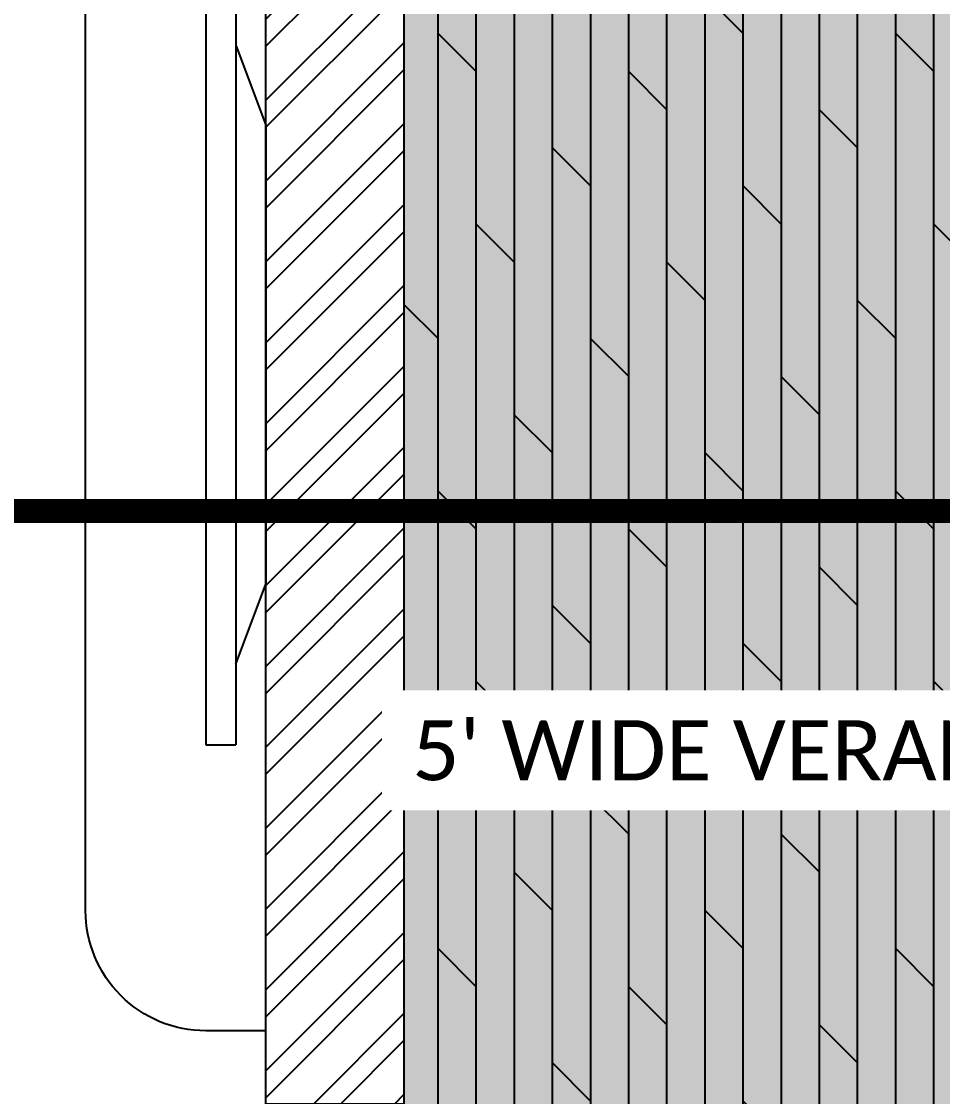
# Model space of a CAD drawing. Header units: millimetres. Extents: x -620 to 116137, y -21481 to 17722.
# Drawn here: x 11483 to 13017, y 10232 to 12023 of the extents above; entities that cross this region are included whole.
import ezdxf

# ---------------------------------------------------------------- set-up
doc = ezdxf.new("R2010")
doc.units = ezdxf.units.MM
doc.header["$LTSCALE"] = 150
doc.linetypes.add('1625E_Roof Plan$0$DASHED', pattern=[0.75, 0.5, -0.25])
for name, color, linetype in [('1625_East Villa$0$ad-Furniture', 8, 'Continuous'), ('1625_East Villa$0$ad-Text main', 7, 'Continuous'), ('1625_East Villa$0$ad-Wall', 240, 'Continuous'), ('1625_East Villa$0$ad-Wall hatch', 8, 'Continuous')]:
    doc.layers.add(name, color=color, linetype=linetype)
doc.layers.add('1625_East Villa$0$ad-Verandah', color=7, linetype='Continuous', true_color=0xa57c52)
doc.layers.add('1625E_Roof Plan$0$ad-Secondary Roof', color=6, linetype='Continuous', true_color=0xff00ff)
doc.styles.add('1625_East Villa$1$Standard', font='calibril.ttf')

# ---------------------------------------------------------------- blocks, each defined once
blk = doc.blocks.new('1625_East Villa$0$zw$3849')
at = {"layer": '1625_East Villa$0$ad-Text main', "insert": (12845.7, 10808.6), "char_height": 100, "width": 1424.195, "attachment_point": 5, "style": '1625_East Villa$1$Standard', "bg_fill": 2}
blk.add_mtext("\\pxqj;5' WIDE VERANDAH", dxfattribs=at)
blk = doc.blocks.new('1625_East Villa$0$zw$42B5')
at = {"layer": '1625_East Villa$0$ad-Wall hatch', "transparency": 33554610}
h = blk.add_hatch(dxfattribs=at)
h.set_pattern_fill('ANSI32', color=256, scale=10)
h.set_pattern_definition([(45, (-1040635.14, 674820.02), (-67.351921, 67.351921), []), (45, (-1040590.24, 674820.02), (-67.351921, 67.351921), [])])
h.paths.add_polyline_path([(12120, 13620), (12120, 10220), (11890, 10220), (11890, 13390), (7240, 13390), (7240, 8645), (4245, 8645), (4245, 8875), (4445, 8875), (4445, 9370), (4560, 9370), (4560, 8760), (7010, 8760), (7010, 10500), (6360, 10500), (6360, 10615), (7010, 10615), (7010, 13390), (4560, 13390), (4560, 10615), (5560, 10615), (5560, 10500), (4445, 10500), (4445, 13390), (230, 13390), (230, 8875), (3345, 8875), (3345, 8645), (3060, 8645), (3060, 4745), (3345, 4745), (3345, 4515), (230, 4515), (230, 230), (4995, 230), (4995, 3130), (6060, 3130), (6060, 3015), (5110, 3015), (5110, 230), (8310, 230), (8310, 3015), (6860, 3015), (6860, 3130), (8310, 3130), (8310, 4630), (5110, 4630), (5110, 3930), (4995, 3930), (4995, 4515), (4245, 4515), (4245, 4745), (8540, 4745), (8540, 230), (9240, 230), (9240, 0), (0, 0), (0, 4745), (2830, 4745), (2830, 8645), (0, 8645), (0, 13620)])
at = {"layer": '1625_East Villa$0$ad-Wall'}
blk.add_lwpolyline([(0, 13620), (12120, 13620), (12120, 10220), (11890, 10220), (11890, 13390), (7240, 13390), (7240, 8645), (4245, 8645)], dxfattribs=at)
blk = doc.blocks.new('1625E_Roof Plan')
at = {"layer": '1625E_Roof Plan$0$ad-Secondary Roof', "linetype": '1625E_Roof Plan$0$DASHED', "ltscale": 2, "const_width": 40}
blk.add_lwpolyline([(13138.3, 11207.5), (10022.5, 11207.5)], dxfattribs=at)
blk = doc.blocks.new('1625_East Villa$0$zw$FB80')
at = {"layer": '1625_East Villa$0$ad-Furniture', "ltscale": 0.125}
for p, q in [((-100, -1271.6), (-100, -2571.6)), ((-50, -1271.6), (-50, -2571.6)), ((-50, -1406.5), (0, -1540.1)), ((0, -1540.1), (0, -2304.1)), ((-50, -2437.7), (0, -2304.1)), ((-100, -2571.6), (-50, -2571.6))]:
    blk.add_line(p, q, dxfattribs=at)
blk.add_lwpolyline([(0, -3048.1), (-100, -3048.1, -0.414214), (-300, -2848.1), (-300, 0)], format="xyb", dxfattribs=at)
blk = doc.blocks.new('1625_East Villa$0$zw$2927')
at = {"layer": '1625_East Villa$0$ad-Furniture'}
blk.add_blockref('1625_East Villa$0$zw$FB80', (-230, -230), dxfattribs=at)
blk = doc.blocks.new('1625_East Villa$0$zw$3055')
at = {"layer": '1625_East Villa$0$ad-Verandah', "transparency": 33554559}
h = blk.add_hatch(color=256, dxfattribs=at)
h.dxf.hatch_style = 1
h.paths.add_polyline_path([(12120, 0), (13640, 0), (13640, -4975), (12120, -4975)])
at = {"layer": '1625_East Villa$0$ad-Verandah', "transparency": 33554687}
h = blk.add_hatch(dxfattribs=at)
h.set_pattern_fill('DOLMIT', color=256, scale=10, angle=270)
h.set_pattern_definition([(270, (-442546.75, 133732.39), (63.5, -1e-14), []), (315, (-442546.75, 133732.4), (126.999913, 126.999913), [89.80256, -179.60512])])
h.paths.add_polyline_path([(12120, 0), (13640, 0), (13640, -4975), (12120, -4975)])
at = {"layer": '1625_East Villa$0$ad-Verandah', "lineweight": 9}
blk.add_lwpolyline([(12120, 0), (13640, 0), (13640, -4975), (12120, -4975)], close=True, dxfattribs=at)
blk = doc.blocks.new('1625_East Villa')
at = {"layer": '1625_East Villa$0$ad-Verandah'}
blk.add_blockref('1625_East Villa$0$zw$3055', (0, 13620), dxfattribs=at)
blk.add_blockref('1625E_Roof Plan', (0, 0))
at = {"layer": '1625_East Villa$0$ad-Furniture'}
blk.add_blockref('1625_East Villa$0$zw$2927', (12120, 13620), dxfattribs=at)
at = {"layer": '1625_East Villa$0$ad-Wall'}
blk.add_blockref('1625_East Villa$0$zw$42B5', (0, 0), dxfattribs=at)
at = {"layer": '1625_East Villa$0$ad-Text main'}
blk.add_blockref('1625_East Villa$0$zw$3849', (0, 0), dxfattribs=at)

msp = doc.modelspace()

# ---------------------------------------------------------------- block references
msp.add_blockref('1625_East Villa', (0, 0))

doc.saveas('drawing.dxf')
